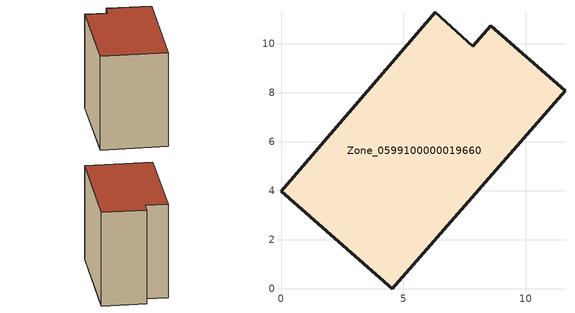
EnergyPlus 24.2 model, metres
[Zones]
Zone_0599100000019660
 floor ground (C_G): 4.55,0 0,3.98 6.29,11.29 7.83,9.91 8.56,10.74 11.6,8.09 z0
 wall outside (C_F): 8.56,10.74 7.83,9.91 6.29,11.29 0,3.98 4.55,0 11.6,8.09 8.56,10.74 z0:8.93
 roof outside (C_R): 4.55,0 11.6,8.09 8.56,10.74 7.83,9.91 6.29,11.29 0,3.98 z8.93
[BUILDING]
Pand.0599100000019660: North Axis=0; Terrain=City; Loads Convergence Tolerance Value=0.04; Temperature Convergence Tolerance Value=0.4; Solar Distribution=FullExterior; Maximum Number of Warmup Days=25; Minimum Number of Warmup Days=1
[Site:Location]
Rotterdam.The.Hague.AP_ZH_NLD Design_Conditions: Latitude=51.96; Longitude=4.45; Time Zone=1; Elevation=-4.5
[SITE:GROUNDTEMPERATURE:BUILDINGSURFACE]
18, 18, 18, 18, 18, 18, 18, 18, 18, 18, 18, 18
[MATERIAL] Thermal Absorptance=0.9; Solar Absorptance=0.7; Visible Absorptance=0.7
Name | Roughness | Thickness | Conductivity | Density | Specific Heat
G.TI.1946 | MediumSmooth | 0.15 | 1 | 540 | 1210
F.TI.1946 | Rough | 0.3 | 0.857143 | 1920 | 840
R.TI.1946 | MediumRough | 0.2 | 0.1 | 1500 | 1000
[CONSTRUCTION]
C_G: G.TI.1946
C_F: F.TI.1946
C_R: R.TI.1946
[ZONE]
Zone_0599100000019660: Type=1; Multiplier=1; Ceiling Height=Autocalculate; Volume=Autocalculate; Floor Area=autocalculate; Part of Total Floor Area=Yes
[ZONEINFILTRATION:DESIGNFLOWRATE]
Infil_Zone_0599100000019660: Zone or ZoneList or Space or SpaceList=Zone_0599100000019660; Schedule=AlwaysOn; Design Flow Rate Calculation Method=Flow/Area; Flow Rate per Floor Area=0.003; Constant Term Coefficient=1; Temperature Term Coefficient=0; Velocity Term Coefficient=0; Velocity Squared Term Coefficient=0
[HVACTEMPLATE:ZONE:IDEALLOADSAIRSYSTEM]
Zone_0599100000019660: Maximum Heating Supply Air Temperature=50; Minimum Cooling Supply Air Temperature=13; Maximum Heating Supply Air Humidity Ratio=0.0156; Minimum Cooling Supply Air Humidity Ratio=0.0077; Heating Limit=NoLimit; Cooling Limit=NoLimit; Dehumidification Control Type=ConstantSensibleHeatRatio; Cooling Sensible Heat Ratio=0.7; Dehumidification Setpoint=60; Humidification Control Type=None; Humidification Setpoint=30; Outdoor Air Method=None; Outdoor Air Flow Rate per Person=0.00944; Outdoor Air Flow Rate per Zone Floor Area=0; Outdoor Air Flow Rate per Zone=0; Demand Controlled Ventilation Type=None; Outdoor Air Economizer Type=NoEconomizer; Heat Recovery Type=None; Sensible Heat Recovery Effectiveness=0.7; Latent Heat Recovery Effectiveness=0.65
[ZONECONTROL:THERMOSTAT]
ThermostatControl_Zone_0599100000019660: Zone or ZoneList=Zone_0599100000019660; Control Type Schedule=DualSetpointControlType; Control 1=Thermostat_Zone_0599100000019660; Temperature Difference Between Cutout And Setpoint=0
[THERMOSTATSETPOINT:DUALSETPOINT]
Thermostat_Zone_0599100000019660: Heating Setpoint Temperature Schedule=HeatingSetpoint_Zone_0599100000019660; Cooling Setpoint Temperature Schedule=CoolingSetpoint_Zone_0599100000019660
[SCHEDULE:COMPACT]
HeatingSetpoint_Zone_0599100000019660: Through: 12/31, For: AllDays, Until: 24:00, 21
CoolingSetpoint_Zone_0599100000019660: Through: 12/31, For: AllDays, Until: 24:00, 24
DualSetpointControlType: Through: 12/31, For: AllDays, Until: 24:00, 4
AlwaysOn: Through: 12/31, For: AllDays, Until: 24:00, 1
